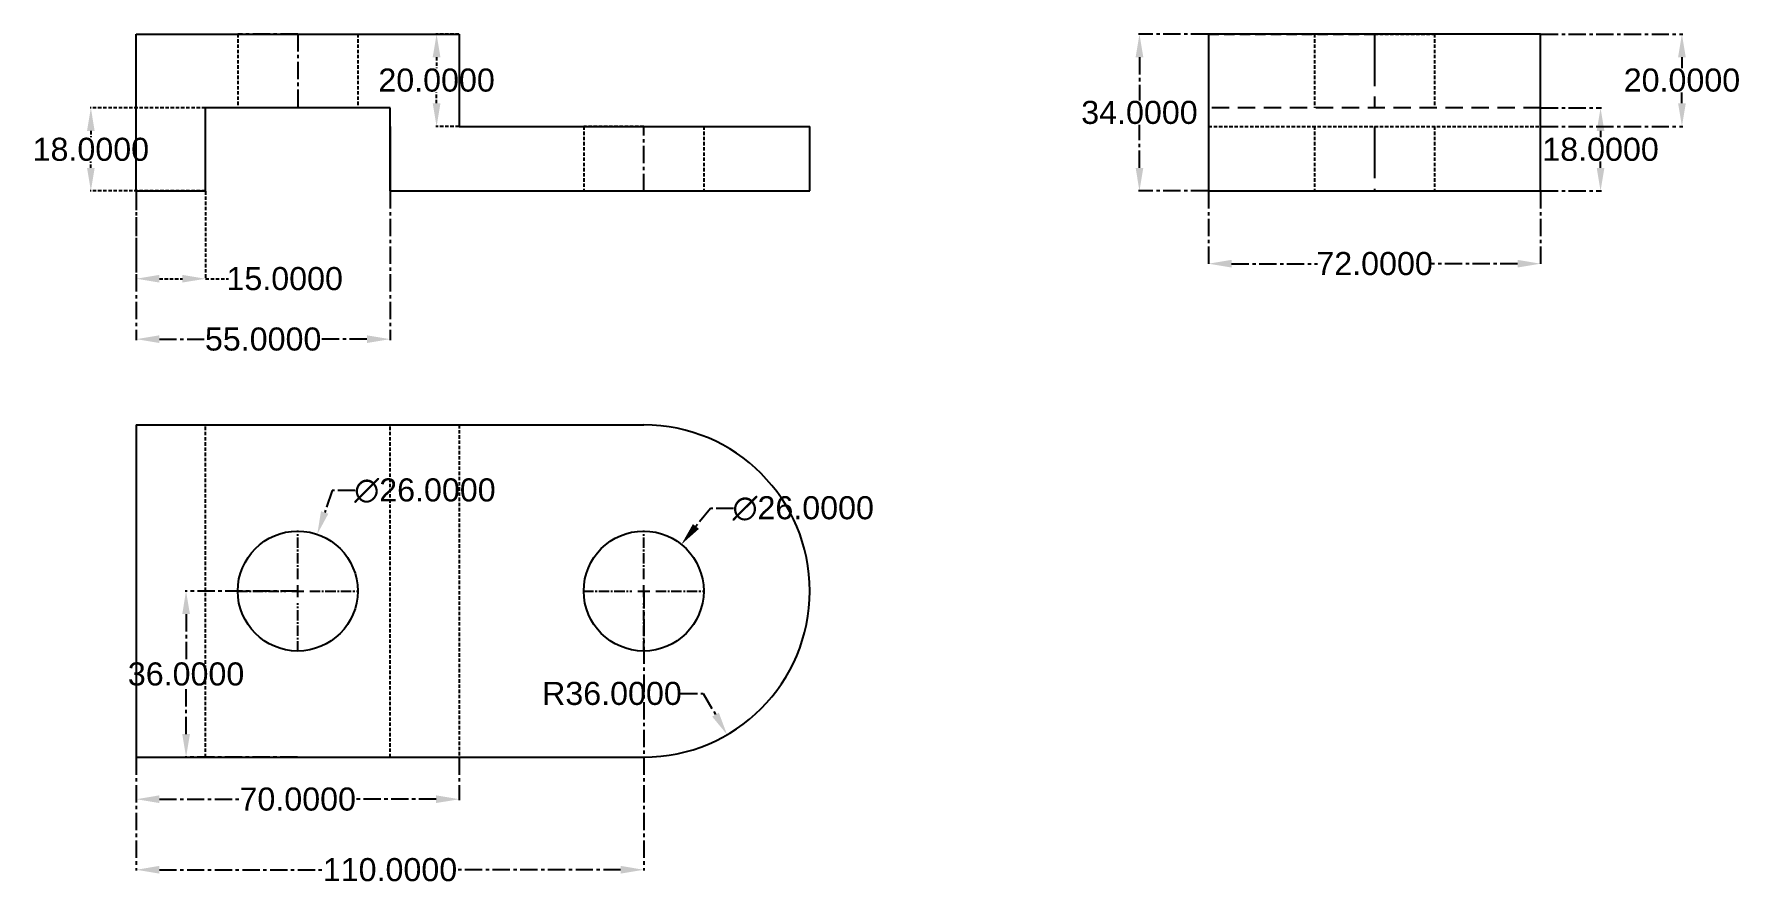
# Model space of a CAD drawing. Header units: inches. Extents: x -5 to 365, y -143 to 42.
import ezdxf

# ---------------------------------------------------------------- set-up
doc = ezdxf.new("R2010")
doc.units = ezdxf.units.IN
doc.header["$LTSCALE"] = 3
doc.header["$MEASUREMENT"] = 0
for name, pattern in [('CENTER', [2, 1.25, -0.25, 0.25, -0.25]), ('CENTER2', [1.125, 0.75, -0.125, 0.125, -0.125]), ('HIDDEN', [0.375, 0.25, -0.125])]:
    doc.linetypes.add(name, pattern=pattern)
doc.styles.get("Standard").update_dxf_attribs({"font": 'arial.ttf'})
doc.dimstyles.get("Standard").update_dxf_attribs({"dimtxt": 5, "dimasz": 5, "dimexe": 0.18, "dimexo": 0.0625, "dimgap": 0.09, "dimtad": 0, "dimtih": 1, "dimtoh": 1, "dimdec": 4, "dimzin": 0, "dimdsep": 46, "dimtxsty": 'Standard', "dimcen": 0.09, "dimclrd": 3, "dimclre": 3, "dimclrt": 3, "dimadec": 0, "dimazin": 0, "dimtfac": 1, "dimtdec": 4, "dimtofl": 0, "dimtmove": 0, "dimatfit": 3, "dimfxl": 1, "dimtolj": 1, "dimtzin": 0, "dimarcsym": 0})

# ---------------------------------------------------------------- blocks, each defined once
blk = doc.blocks.new('*D2')
at = {"color": 3, "linetype": 'HIDDEN', "lineweight": -2, "transparency": 16777216}
for p, q in [((17.52, 7.47), (17.52, -11.67)), ((32.52, 7.47), (32.52, -11.67)), ((22.52, -11.49), (27.52, -11.49)), ((32.52, -11.49), (37.52, -11.49))]:
    blk.add_line(p, q, dxfattribs=at)
at = {"color": 3, "linetype": 'HIDDEN', "transparency": 16777216}
for points in [[(22.52, -10.66), (22.52, -12.32), (17.52, -11.49)], [(27.52, -10.66), (27.52, -12.32), (32.52, -11.49)]]:
    blk.add_solid(points, dxfattribs=at)
at = {"layer": 'Defpoints', "color": 0, "linetype": 'HIDDEN', "transparency": 16777216}
for p in [(17.52, 7.53), (32.52, 7.53), (32.52, -11.49)]:
    blk.add_point(p, dxfattribs=at)
at = {"color": 3, "linetype": 'HIDDEN', "transparency": 16777216, "insert": (49.69, -11.49), "char_height": 5, "attachment_point": 5}
blk.add_mtext('\\A1;15.0000', dxfattribs=at)
blk = doc.blocks.new('*D3')
at = {"color": 3, "linetype": 'HIDDEN', "lineweight": -2, "transparency": 16777216}
for p, q in [((32.46, 25.53), (7.49, 25.53)), ((7.67, 20.53), (7.67, 19.17)), ((7.67, 12.53), (7.67, 13.89)), ((32.46, 7.53), (7.49, 7.53))]:
    blk.add_line(p, q, dxfattribs=at)
at = {"color": 3, "linetype": 'HIDDEN', "transparency": 16777216}
for points in [[(6.84, 20.53), (8.5, 20.53), (7.67, 25.53)], [(6.84, 12.53), (8.5, 12.53), (7.67, 7.53)]]:
    blk.add_solid(points, dxfattribs=at)
at = {"layer": 'Defpoints', "color": 0, "linetype": 'HIDDEN', "transparency": 16777216}
for p in [(32.52, 25.53), (7.67, 7.53), (32.52, 7.53)]:
    blk.add_point(p, dxfattribs=at)
at = {"color": 3, "linetype": 'HIDDEN', "transparency": 16777216, "insert": (7.67, 16.53), "char_height": 5, "attachment_point": 5}
blk.add_mtext('\\A1;18.0000', dxfattribs=at)
blk = doc.blocks.new('*D4')
at = {"color": 3, "linetype": 'HIDDEN', "lineweight": -2, "transparency": 16777216}
for p, q in [((87.46, 41.53), (82.44, 41.53)), ((82.62, 36.53), (82.62, 34.17)), ((82.62, 26.53), (82.62, 28.89)), ((87.46, 21.53), (82.44, 21.53))]:
    blk.add_line(p, q, dxfattribs=at)
at = {"color": 3, "linetype": 'HIDDEN', "transparency": 16777216}
for points in [[(81.78, 36.53), (83.45, 36.53), (82.62, 41.53)], [(81.78, 26.53), (83.45, 26.53), (82.62, 21.53)]]:
    blk.add_solid(points, dxfattribs=at)
at = {"layer": 'Defpoints', "color": 0, "linetype": 'HIDDEN', "transparency": 16777216}
for p in [(87.52, 41.53), (82.62, 21.53), (87.52, 21.53)]:
    blk.add_point(p, dxfattribs=at)
at = {"color": 3, "linetype": 'HIDDEN', "transparency": 16777216, "insert": (82.62, 31.53), "char_height": 5, "attachment_point": 5}
blk.add_mtext('\\A1;20.0000', dxfattribs=at)
blk = doc.blocks.new('*D5')
at = {"color": 3, "linetype": 'CENTER', "lineweight": -2, "transparency": 16777216}
for p, q in [((17.52, 7.47), (17.52, -24.77)), ((72.52, 7.47), (72.52, -24.77)), ((22.52, -24.59), (32.62, -24.59)), ((67.52, -24.59), (57.42, -24.59))]:
    blk.add_line(p, q, dxfattribs=at)
at = {"color": 3, "linetype": 'CENTER', "transparency": 16777216}
for points in [[(22.52, -23.75), (22.52, -25.42), (17.52, -24.59)], [(67.52, -23.75), (67.52, -25.42), (72.52, -24.59)]]:
    blk.add_solid(points, dxfattribs=at)
at = {"layer": 'Defpoints', "color": 0, "linetype": 'CENTER', "transparency": 16777216}
for p in [(17.52, 7.53), (72.52, 7.53), (72.52, -24.59)]:
    blk.add_point(p, dxfattribs=at)
at = {"color": 3, "linetype": 'CENTER', "transparency": 16777216, "insert": (45.02, -24.59), "char_height": 5, "attachment_point": 5}
blk.add_mtext('\\A1;55.0000', dxfattribs=at)
blk = doc.blocks.new('*D6')
at = {"color": 3, "linetype": 'CENTER', "lineweight": -2, "transparency": 16777216}
for p, q in [((17.52, -115.24), (17.52, -124.48)), ((87.52, -115.24), (87.52, -124.48)), ((22.52, -124.3), (40.14, -124.3)), ((82.52, -124.3), (64.9, -124.3))]:
    blk.add_line(p, q, dxfattribs=at)
at = {"color": 3, "linetype": 'CENTER', "transparency": 16777216}
for points in [[(22.52, -123.46), (22.52, -125.13), (17.52, -124.3)], [(82.52, -123.46), (82.52, -125.13), (87.52, -124.3)]]:
    blk.add_solid(points, dxfattribs=at)
at = {"layer": 'Defpoints', "color": 0, "linetype": 'CENTER', "transparency": 16777216}
for p in [(17.52, -115.18), (87.52, -115.18), (87.52, -124.3)]:
    blk.add_point(p, dxfattribs=at)
at = {"color": 3, "linetype": 'CENTER', "transparency": 16777216, "insert": (52.52, -124.3), "char_height": 5, "attachment_point": 5}
blk.add_mtext('\\A1;70.0000', dxfattribs=at)
blk = doc.blocks.new('*U7')
at = {"color": 0, "linetype": 'CENTER2', "transparency": 16777216}
for p, q in [((0, 2.6), (0, 13.12)), ((-13.12, 0), (-2.6, 0)), ((2.6, 0), (13.12, 0)), ((0, -13.12), (0, -2.6))]:
    blk.add_line(p, q, dxfattribs=at)
at = {"color": 0, "linetype": 'Continuous', "transparency": 16777216}
for p, q in [((-1.3, 0), (1.3, 0)), ((0, -1.3), (0, 1.3))]:
    blk.add_line(p, q, dxfattribs=at)
blk = doc.blocks.new('*U8')
at = {"color": 0, "linetype": 'CENTER2', "transparency": 16777216}
for p, q in [((0, 2.6), (0, 13.12)), ((-13.12, 0), (-2.6, 0)), ((2.6, 0), (13.12, 0)), ((0, -13.12), (0, -2.6))]:
    blk.add_line(p, q, dxfattribs=at)
at = {"color": 0, "linetype": 'Continuous', "transparency": 16777216}
for p, q in [((-1.3, 0), (1.3, 0)), ((0, -1.3), (0, 1.3))]:
    blk.add_line(p, q, dxfattribs=at)
blk = doc.blocks.new('*D9')
at = {"color": 3, "linetype": 'CENTER', "lineweight": -2, "transparency": 16777216}
for p, q in [((17.52, -79.24), (17.52, -139.77)), ((127.52, -79.24), (127.52, -139.77)), ((22.52, -139.59), (58.41, -139.59)), ((122.52, -139.59), (86.63, -139.59))]:
    blk.add_line(p, q, dxfattribs=at)
at = {"color": 3, "linetype": 'CENTER', "transparency": 16777216}
for points in [[(22.52, -138.75), (22.52, -140.42), (17.52, -139.59)], [(122.52, -138.75), (122.52, -140.42), (127.52, -139.59)]]:
    blk.add_solid(points, dxfattribs=at)
at = {"layer": 'Defpoints', "color": 0, "linetype": 'CENTER', "transparency": 16777216}
for p in [(17.52, -79.18), (127.52, -79.18), (127.52, -139.59)]:
    blk.add_point(p, dxfattribs=at)
at = {"color": 3, "linetype": 'CENTER', "transparency": 16777216, "insert": (72.52, -139.59), "char_height": 5, "attachment_point": 5}
blk.add_mtext('\\A1;110.0000', dxfattribs=at)
blk = doc.blocks.new('*D10')
at = {"color": 3, "linetype": 'CENTER', "lineweight": -2, "transparency": 16777216}
for p, q in [((59.98, -57.42), (58.36, -62.15)), ((64.98, -57.42), (59.98, -57.42)), ((52.43, -79.18), (52.61, -79.18)), ((52.52, -79.27), (52.52, -79.09))]:
    blk.add_line(p, q, dxfattribs=at)
at = {"color": 3, "linetype": 'CENTER', "transparency": 16777216}
blk.add_solid([(57.57, -61.88), (59.15, -62.42), (56.74, -66.88)], dxfattribs=at)
at = {"layer": 'Defpoints', "color": 0, "linetype": 'CENTER', "transparency": 16777216}
for p in [(56.74, -66.88), (48.3, -91.47)]:
    blk.add_point(p, dxfattribs=at)
at = {"color": 3, "linetype": 'CENTER', "transparency": 16777216, "insert": (80.1, -57.42), "char_height": 5, "attachment_point": 5}
blk.add_mtext('\\A1;∅26.0000', dxfattribs=at)
blk = doc.blocks.new('*D11')
at = {"color": 3, "linetype": 'CENTER', "lineweight": -2, "transparency": 16777216}
for p, q in [((141.98, -61.29), (138.84, -65.18)), ((146.98, -61.29), (141.98, -61.29)), ((127.43, -79.18), (127.61, -79.18)), ((127.52, -79.27), (127.52, -79.09))]:
    blk.add_line(p, q, dxfattribs=at)
at = {"color": 3, "linetype": 'CENTER', "transparency": 16777216}
blk.add_solid([(138.19, -64.66), (139.49, -65.71), (135.69, -69.07)], dxfattribs=at)
at = {"layer": 'Defpoints', "color": 0, "linetype": 'CENTER', "transparency": 16777216}
for p in [(135.69, -69.07), (119.35, -89.29)]:
    blk.add_point(p, dxfattribs=at)
at = {"color": 3, "linetype": 'CENTER', "transparency": 16777216, "insert": (162.1, -61.29), "char_height": 5, "attachment_point": 5}
blk.add_mtext('\\A1;∅26.0000', dxfattribs=at)
blk = doc.blocks.new('*D12')
at = {"color": 3, "linetype": 'CENTER', "lineweight": -2, "transparency": 16777216}
for p, q in [((52.55, -79.18), (28.13, -79.18)), ((28.31, -84.18), (28.31, -94.53)), ((28.31, -110.18), (28.31, -99.82)), ((52.46, -115.18), (28.13, -115.18))]:
    blk.add_line(p, q, dxfattribs=at)
at = {"color": 3, "linetype": 'CENTER', "transparency": 16777216}
for points in [[(27.48, -84.18), (29.15, -84.18), (28.31, -79.18)], [(27.48, -110.18), (29.15, -110.18), (28.31, -115.18)]]:
    blk.add_solid(points, dxfattribs=at)
at = {"layer": 'Defpoints', "color": 0, "linetype": 'CENTER', "transparency": 16777216}
for p in [(28.31, -79.18), (52.61, -79.18), (52.52, -115.18)]:
    blk.add_point(p, dxfattribs=at)
at = {"color": 3, "linetype": 'CENTER', "transparency": 16777216, "insert": (28.31, -97.18), "char_height": 5, "attachment_point": 5}
blk.add_mtext('\\A1;36.0000', dxfattribs=at)
blk = doc.blocks.new('*D13')
at = {"color": 3, "linetype": 'CENTER', "lineweight": -2, "transparency": 16777216}
for p, q in [((135.43, -101.4), (140.43, -101.4)), ((140.43, -101.4), (143.09, -105.98))]:
    blk.add_line(p, q, dxfattribs=at)
at = {"color": 3, "linetype": 'CENTER', "transparency": 16777216}
blk.add_solid([(143.81, -105.56), (142.37, -106.4), (145.6, -110.31)], dxfattribs=at)
at = {"layer": 'Defpoints', "color": 0, "linetype": 'CENTER', "transparency": 16777216}
for p in [(127.52, -79.18), (145.6, -110.31)]:
    blk.add_point(p, dxfattribs=at)
at = {"color": 3, "linetype": 'CENTER', "transparency": 16777216, "insert": (120.63, -101.4), "char_height": 5, "attachment_point": 5}
blk.add_mtext('\\A1;R36.0000', dxfattribs=at)
blk = doc.blocks.new('*D14')
at = {"color": 3, "linetype": 'CENTER', "lineweight": -2, "transparency": 16777216}
for p, q in [((249.96, 7.47), (249.96, -8.41)), ((321.96, 7.47), (321.96, -8.41)), ((254.96, -8.23), (273.58, -8.23)), ((316.96, -8.23), (298.35, -8.23))]:
    blk.add_line(p, q, dxfattribs=at)
at = {"color": 3, "linetype": 'CENTER', "transparency": 16777216}
for points in [[(254.96, -7.4), (254.96, -9.06), (249.96, -8.23)], [(316.96, -7.4), (316.96, -9.06), (321.96, -8.23)]]:
    blk.add_solid(points, dxfattribs=at)
at = {"layer": 'Defpoints', "color": 0, "linetype": 'CENTER', "transparency": 16777216}
for p in [(249.96, 7.53), (321.96, 7.53), (321.96, -8.23)]:
    blk.add_point(p, dxfattribs=at)
at = {"color": 3, "linetype": 'CENTER', "transparency": 16777216, "insert": (285.96, -8.23), "char_height": 5, "attachment_point": 5}
blk.add_mtext('\\A1;72.0000', dxfattribs=at)
blk = doc.blocks.new('*D15')
at = {"color": 3, "linetype": 'CENTER', "lineweight": -2, "transparency": 16777216}
for p, q in [((249.9, 41.53), (234.81, 41.53)), ((234.99, 36.53), (234.99, 27.17)), ((234.99, 12.53), (234.99, 21.89)), ((249.9, 7.53), (234.81, 7.53))]:
    blk.add_line(p, q, dxfattribs=at)
at = {"color": 3, "linetype": 'CENTER', "transparency": 16777216}
for points in [[(234.16, 36.53), (235.82, 36.53), (234.99, 41.53)], [(234.16, 12.53), (235.82, 12.53), (234.99, 7.53)]]:
    blk.add_solid(points, dxfattribs=at)
at = {"layer": 'Defpoints', "color": 0, "linetype": 'CENTER', "transparency": 16777216}
for p in [(234.99, 41.53), (249.96, 41.53), (249.96, 7.53)]:
    blk.add_point(p, dxfattribs=at)
at = {"color": 3, "linetype": 'CENTER', "transparency": 16777216, "insert": (234.99, 24.53), "char_height": 5, "attachment_point": 5}
blk.add_mtext('\\A1;34.0000', dxfattribs=at)
blk = doc.blocks.new('*D16')
at = {"color": 3, "linetype": 'CENTER', "lineweight": -2, "transparency": 16777216}
for p, q in [((322.03, 25.53), (335.13, 25.53)), ((334.95, 20.53), (334.95, 19.17)), ((334.95, 12.53), (334.95, 13.89)), ((322.03, 7.53), (335.13, 7.53))]:
    blk.add_line(p, q, dxfattribs=at)
at = {"color": 3, "linetype": 'CENTER', "transparency": 16777216}
for points in [[(334.12, 20.53), (335.78, 20.53), (334.95, 25.53)], [(334.12, 12.53), (335.78, 12.53), (334.95, 7.53)]]:
    blk.add_solid(points, dxfattribs=at)
at = {"layer": 'Defpoints', "color": 0, "linetype": 'CENTER', "transparency": 16777216}
for p in [(321.96, 25.53), (334.95, 25.53), (321.96, 7.53)]:
    blk.add_point(p, dxfattribs=at)
at = {"color": 3, "linetype": 'CENTER', "transparency": 16777216, "insert": (334.95, 16.53), "char_height": 5, "attachment_point": 5}
blk.add_mtext('\\A1;18.0000', dxfattribs=at)
blk = doc.blocks.new('*D17')
at = {"color": 3, "linetype": 'CENTER', "lineweight": -2, "transparency": 16777216}
for p, q in [((322.03, 41.53), (352.77, 41.53)), ((352.59, 36.53), (352.59, 34.17)), ((352.59, 26.53), (352.59, 28.89)), ((322.03, 21.53), (352.77, 21.53))]:
    blk.add_line(p, q, dxfattribs=at)
at = {"color": 3, "linetype": 'CENTER', "transparency": 16777216}
for points in [[(351.76, 36.53), (353.42, 36.53), (352.59, 41.53)], [(351.76, 26.53), (353.42, 26.53), (352.59, 21.53)]]:
    blk.add_solid(points, dxfattribs=at)
at = {"layer": 'Defpoints', "color": 0, "linetype": 'CENTER', "transparency": 16777216}
for p in [(321.96, 41.53), (352.59, 41.53), (321.96, 21.53)]:
    blk.add_point(p, dxfattribs=at)
at = {"color": 3, "linetype": 'CENTER', "transparency": 16777216, "insert": (352.59, 31.53), "char_height": 5, "attachment_point": 5}
blk.add_mtext('\\A1;20.0000', dxfattribs=at)

msp = doc.modelspace()

# ---------------------------------------------------------------- linework, layer by layer
for p, q in [((17.5199, 7.52965), (17.5199, 41.52965)), ((17.5199, 41.52965), (87.5199, 41.52965)), ((17.5199, 41.52965), (52.5199, 41.52965)), ((87.5199, 41.52965), (87.5199, 21.52965)), ((72.5199, 21.52965), (72.5199, 7.52965)), ((87.5199, 21.52965), (163.5199, 21.52965)), ((163.5199, 7.52965), (163.5199, 21.52965)), ((17.5199, 7.52965), (32.5199, 7.52965)), ((17.5199, 7.52965), (32.5199, 7.52965)), ((72.5199, 7.52965), (163.5199, 7.52965))]:
    msp.add_line(p, q)
at = {"linetype": 'CENTER'}
for p, q in [((52.5199, 41.52965), (39.5199, 41.52965)), ((52.5199, 41.52965), (52.5199, 25.52965)), ((52.5199, 41.52965), (65.5199, 41.52965)), ((127.5199, 7.52965), (127.5199, 21.52965)), ((17.5199, -43.17736), (87.5199, -43.17736)), ((17.5199, -43.17736), (87.5199, -43.17736))]:
    msp.add_line(p, q, dxfattribs=at)
at = {"linetype": 'HIDDEN'}
for p, q in [((39.5199, 41.52965), (39.5199, 25.52965)), ((65.5199, 41.52965), (65.5199, 25.52965)), ((249.96363, 41.52965), (249.96363, 21.52965)), ((285.96363, 41.52965), (272.96363, 41.52965)), ((272.96363, 41.52965), (272.96363, 25.52965)), ((285.96363, 41.52965), (298.96363, 41.52965)), ((298.96363, 41.52965), (298.96363, 25.52965)), ((127.5199, 21.52965), (114.5199, 21.52965)), ((114.5199, 21.52965), (114.5199, 7.52965)), ((127.5199, 21.52965), (140.5199, 21.52965)), ((140.5199, 21.52965), (140.5199, 7.52965)), ((249.96363, 21.52965), (321.96363, 21.52965)), ((272.96363, 21.52965), (272.96363, 7.52965)), ((298.96363, 21.52965), (298.96363, 7.52965)), ((17.5199, 7.52965), (32.5199, 7.52965)), ((72.5199, 7.52965), (127.5199, 7.52965)), ((32.5199, -115.17736), (32.5199, -43.17736)), ((72.5199, -115.17736), (72.5199, -43.17736)), ((87.5199, -43.17736), (87.5199, -115.17736))]:
    msp.add_line(p, q, dxfattribs=at)
at = {"linetype": 'Continuous', "ltscale": 5}
for p, q in [((87.5199, 41.52965), (87.5199, 21.52965)), ((249.96363, 41.52965), (249.96363, 7.52965)), ((321.96363, 41.52965), (249.96363, 41.52965)), ((321.96363, 7.52965), (321.96363, 41.52965)), ((32.5199, 7.52965), (32.5199, 25.52965)), ((72.5199, 25.52965), (32.5199, 25.52965)), ((72.5199, 7.52965), (72.5199, 25.52965)), ((249.96363, 7.52965), (321.96363, 7.52965)), ((32.5199, -115.17736), (81.5199, -115.17736))]:
    msp.add_line(p, q, dxfattribs=at)
at = {"linetype": 'HIDDEN', "ltscale": 3}
msp.add_line((249.96363, 41.52965), (285.96363, 41.52965), dxfattribs=at)
at = {"linetype": 'CENTER', "ltscale": 3}
for p, q in [((285.96363, 41.52965), (285.96363, 25.52965)), ((285.96363, 21.52965), (285.96363, 7.52965))]:
    msp.add_line(p, q, dxfattribs=at)
at = {"linetype": 'HIDDEN', "ltscale": 5}
for p, q in [((321.96363, 25.52965), (249.96363, 25.52965)), ((249.96363, 25.52965), (249.96363, 7.52965)), ((321.96363, 7.52965), (321.96363, 25.52965))]:
    msp.add_line(p, q, dxfattribs=at)
at = {"linetype": 'Continuous'}
for p, q in [((17.5199, -43.17736), (17.5199, -115.17736)), ((17.5199, -43.17736), (127.5199, -43.17736)), ((17.5199, -43.17736), (17.5199, -79.17736)), ((17.5199, -115.17736), (127.5199, -115.17736)), ((17.5199, -115.17736), (32.5199, -115.17736)), ((17.5199, -115.17736), (52.5199, -115.17736)), ((32.5199, -115.17736), (72.5199, -115.17736))]:
    msp.add_line(p, q, dxfattribs=at)
for centre in [(52.5199, -79.17736), (127.5199, -79.17736)]:
    msp.add_circle(centre, 13, dxfattribs=at)
msp.add_arc((127.5199, -79.17736), 36, 270, 90, dxfattribs=at)

# ---------------------------------------------------------------- block references
at = {"linetype": 'CENTER2'}
for name, p in [('*U7', (52.5199, -79.17736)), ('*U8', (127.5199, -79.17736))]:
    msp.add_blockref(name, p, dxfattribs=at)

# ---------------------------------------------------------------- dimensions: what is measured, and where the dimension line sits
at = {"linetype": 'HIDDEN'}
for base, p1, p2, picture, middle in [((82.6167, 21.52965), (87.5199, 41.52965), (87.5199, 21.52965), '*D4', (82.6167, 31.52965)), ((7.67116, 7.52965), (32.5199, 25.52965), (32.5199, 7.52965), '*D3', (7.67116, 16.52965))]:
    dim = msp.add_linear_dim(base=base, p1=p1, p2=p2, angle=90, dimstyle='Standard', dxfattribs=at)
    dim.commit()
    dim.dimension.update_dxf_attribs({"geometry": picture, "text_midpoint": middle})
at = {"linetype": 'CENTER'}
for base, p1, p2, picture, middle in [((234.98843, 41.52965), (249.96363, 7.52965), (249.96363, 41.52965), '*D15', (234.98843, 24.52965)), ((352.58974, 41.52965), (321.96363, 21.52965), (321.96363, 41.52965), '*D17', (352.58974, 31.52965)), ((334.94957, 25.52965), (321.96363, 7.52965), (321.96363, 25.52965), '*D16', (334.94957, 16.52965)), ((28.3134, -79.17736), (52.5199, -115.17736), (52.6099, -79.17736), '*D12', (28.3134, -97.17736))]:
    dim = msp.add_linear_dim(base=base, p1=p1, p2=p2, angle=90, dimstyle='Standard', dxfattribs=at)
    dim.commit()
    dim.dimension.update_dxf_attribs({"geometry": picture, "text_midpoint": middle})
at = {"linetype": 'HIDDEN'}
dim = msp.add_linear_dim(base=(32.5199, -11.49158), p1=(17.5199, 7.52965), p2=(32.5199, 7.52965), dimstyle='Standard', dxfattribs=at)
dim.commit()
dim.dimension.update_dxf_attribs({"geometry": '*D2', "text_midpoint": (49.68698, -11.49158)})
at = {"linetype": 'CENTER'}
for base, p1, p2, picture, middle in [((72.5199, -24.58584), (17.5199, 7.52965), (72.5199, 7.52965), '*D5', (45.0199, -24.58584)), ((321.96363, -8.22895), (249.96363, 7.52965), (321.96363, 7.52965), '*D14', (285.96363, -8.22895)), ((127.5199, -139.58675), (17.5199, -79.17736), (127.5199, -79.17736), '*D9', (72.5199, -139.58675)), ((87.5199, -124.29533), (17.5199, -115.17736), (87.5199, -115.17736), '*D6', (52.5199, -124.29533))]:
    dim = msp.add_linear_dim(base=base, p1=p1, p2=p2, dimstyle='Standard', dxfattribs=at)
    dim.commit()
    dim.dimension.update_dxf_attribs({"geometry": picture, "text_midpoint": middle})
for p1, p2, picture, middle in [((48.30386, -91.47472), (56.73594, -66.88001), '*D10', (80.10144, -57.4205)), ((119.34556, -89.28578), (135.69424, -69.06895), '*D11', (162.1046, -61.29324))]:
    dim = msp.add_diameter_dim_2p(p1=p1, p2=p2, dimstyle='Standard', dxfattribs=at)
    dim.commit()
    dim.dimension.update_dxf_attribs({"geometry": picture, "text_midpoint": middle})
dim = msp.add_radius_dim(center=(127.5199, -79.17736), mpoint=(145.60204, -110.30671), dimstyle='Standard', dxfattribs=at)
dim.commit()
dim.dimension.update_dxf_attribs({"geometry": '*D13', "text_midpoint": (120.63163, -101.39694), "dimtype": 164})

doc.saveas('drawing.dxf')
